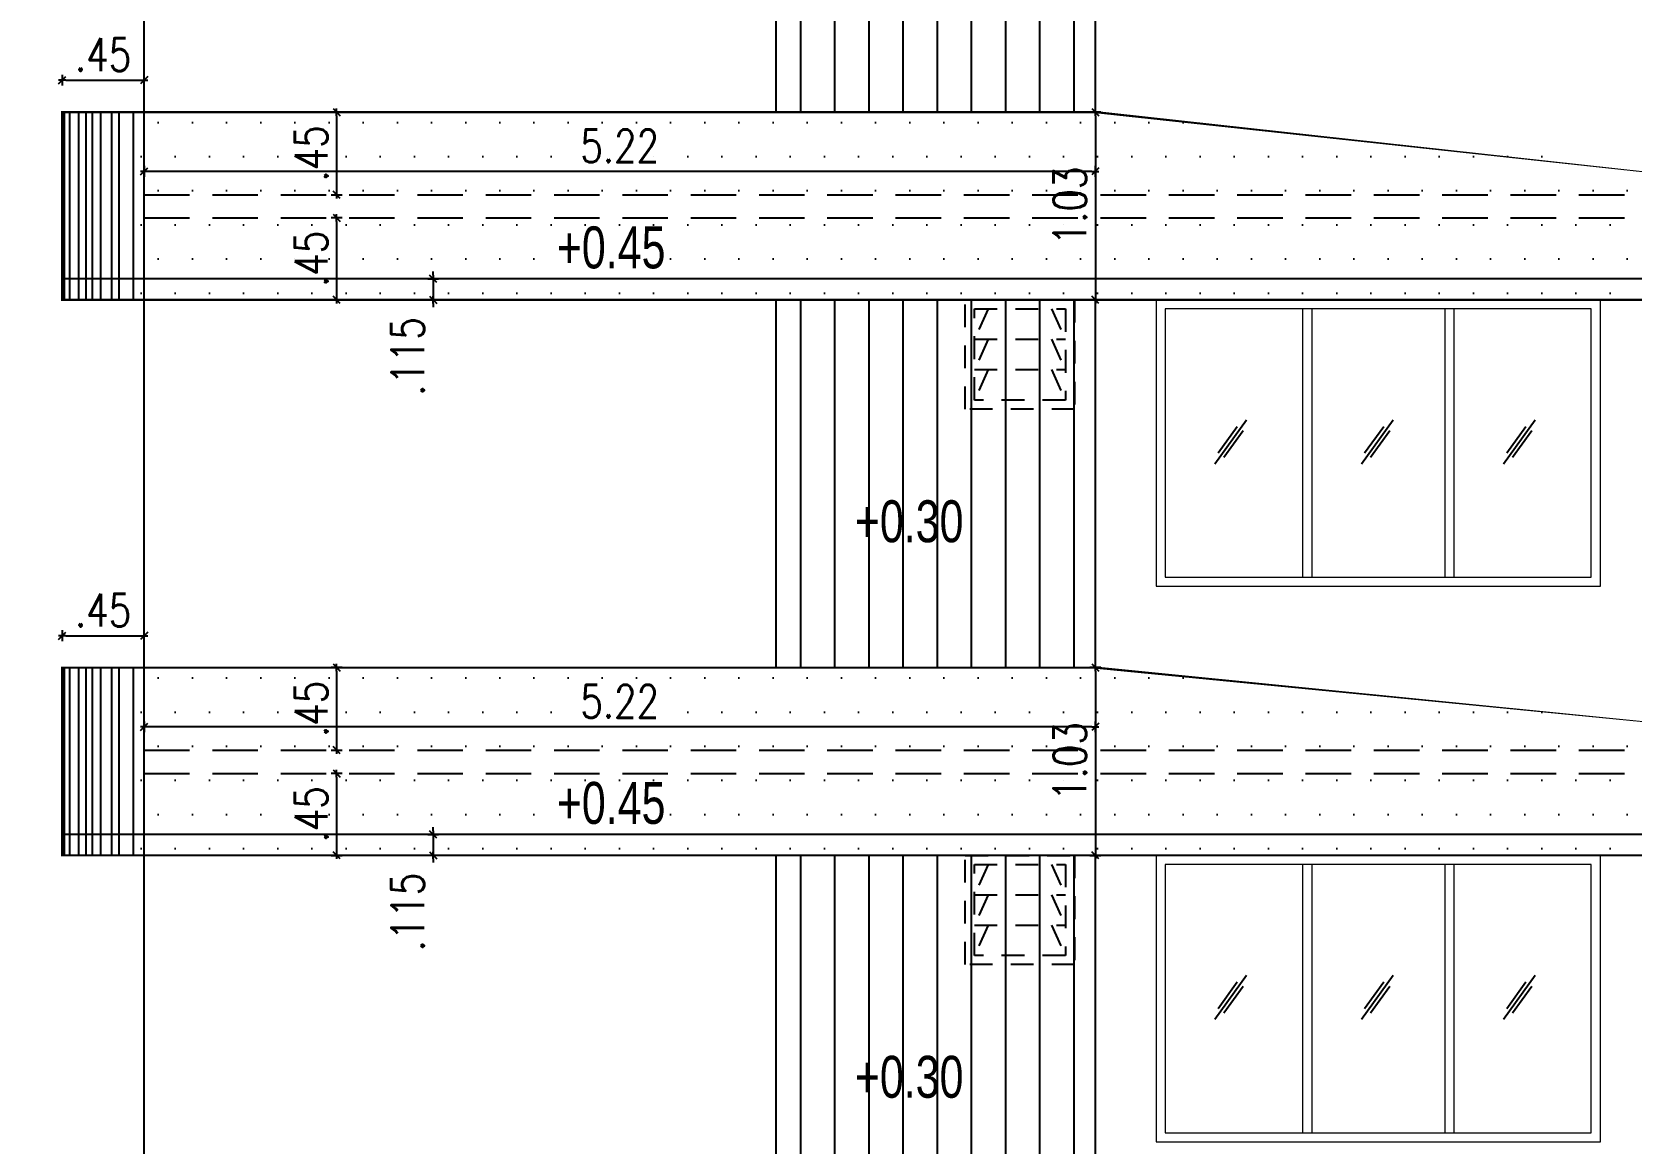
# Model space of a CAD drawing. Header units: inches. Extents: x 14235 to 14499, y 0 to 2549.
# Drawn here: x 14294.66 to 14303.44, y 2434.5 to 2440.6 of the extents above; entities that cross this region are included whole.
import ezdxf
from ezdxf.enums import TextEntityAlignment as Align

# ---------------------------------------------------------------- set-up
doc = ezdxf.new("R2010")
doc.units = ezdxf.units.IN
doc.header["$LTSCALE"] = 0.25
doc.header["$MEASUREMENT"] = 0
doc.header["$PDMODE"] = 35
doc.linetypes.add('1', pattern=[0])
doc.linetypes.add('DASHEDX2', pattern=[1.5, 1, -0.5])
for name, color, linetype in [('dim-details', 7, 'Continuous'), ('ELE.PROJ.', 1, 'Continuous'), ('GLASS WINDOW', 251, '1'), ('hatch', 251, 'Continuous'), ('proj-internal', 1, 'DASHEDX2'), ('wall', 7, 'Continuous'), ('WORK TEX', 6, 'Continuous'), ('WORKING DIM', 7, 'Continuous')]:
    doc.layers.add(name, color=color, linetype=linetype)
doc.layers.add('WINDOW', color=106, linetype='Continuous', lineweight=13)
doc.styles.add('ARL', font='swisscl_0.ttf')
doc.styles.add('romans', font='romans.shx', dxfattribs={"width": 0.8})
doc.dimstyles.new('121', dxfattribs={"dimscale": 0.1, "dimtxt": 1.8, "dimasz": 0.2, "dimexe": 0.03125, "dimexo": 0.25, "dimgap": 0.5, "dimtad": 1, "dimzin": 4, "dimdsep": 46, "dimtxsty": 'romans', "dimblk1": 'MINITICK', "dimblk2": 'MINITICK', "dimsah": 1, "dimcen": 1, "dimse1": 1, "dimse2": 1, "dimclrd": 252, "dimclre": 256, "dimclrt": 7, "dimadec": 3, "dimazin": 0, "dimtfac": 0.8, "dimtix": 1, "dimtmove": 2, "dimatfit": 3, "dimfxl": 0, "dimtolj": 1, "dimtzin": 3, "dimarcsym": 0})
doc.dimstyles.new('minitick-100', dxfattribs={"dimscale": 0.1, "dimtxt": 2, "dimasz": 0.75, "dimexe": 0.03125, "dimexo": 0.25, "dimgap": 0.5, "dimtad": 1, "dimzin": 4, "dimdsep": 46, "dimtxsty": 'romans', "dimblk1": 'MINITICK', "dimblk2": 'MINITICK', "dimsah": 1, "dimcen": 1, "dimse1": 1, "dimse2": 1, "dimclrd": 252, "dimclre": 256, "dimclrt": 256, "dimadec": 3, "dimazin": 0, "dimtfac": 0.8, "dimtix": 1, "dimtmove": 2, "dimatfit": 3, "dimfxl": 0, "dimtolj": 1, "dimtzin": 3, "dimarcsym": 0})

# ---------------------------------------------------------------- blocks, each defined once
blk = doc.blocks.new('MINITICK')
at = {"color": 7}
for p, q in [((0, -1.5), (0, 1.5)), ((1, 1), (-1, -1)), ((-1, 0), (1, 0))]:
    blk.add_line(p, q, dxfattribs=at)
blk = doc.blocks.new('*D722')
at = {"layer": 'Defpoints', "color": 0, "transparency": 16777216}
for p in [(14293.57628447146, 2436.652732442008), (14295.60926846108, 2436.652732442008), (14295.69333431769, 2433.602764962318)]:
    blk.add_point(p, dxfattribs=at)
at = {"layer": 'dim-details', "color": 252, "lineweight": -2, "transparency": 16777216}
blk.add_line((14293.57628447146, 2433.677764962318), (14293.57628447146, 2436.577732442008), dxfattribs=at)
at = {"layer": 'dim-details', "color": 252, "lineweight": -2, "transparency": 16777216, "xscale": 0.07500000000000001, "yscale": 0.07500000000000001, "zscale": 0.07500000000000001}
for p, rotation in [((14293.57628447146, 2436.652732442008), 90), ((14293.57628447146, 2433.602764962318), 270)]:
    blk.add_blockref('MINITICK', p, dxfattribs=dict(at, rotation=rotation))
at = {"layer": 'dim-details', "transparency": 16777216, "insert": (14293.42628447146, 2435.127748702165), "char_height": 0.2, "attachment_point": 5, "rotation": 90, "style": 'romans'}
blk.add_mtext('\\A1;3.05', dxfattribs=at)
blk = doc.blocks.new('*D723')
at = {"layer": 'Defpoints', "color": 0, "transparency": 16777216}
for p in [(14293.57628447146, 2439.702732442007), (14295.63325709597, 2439.702732442007), (14295.60926846108, 2436.652732442008)]:
    blk.add_point(p, dxfattribs=at)
at = {"layer": 'dim-details', "color": 252, "lineweight": -2, "transparency": 16777216}
blk.add_line((14293.57628447146, 2436.727732442008), (14293.57628447146, 2439.627732442008), dxfattribs=at)
at = {"layer": 'dim-details', "color": 252, "lineweight": -2, "transparency": 16777216, "xscale": 0.07500000000000001, "yscale": 0.07500000000000001, "zscale": 0.07500000000000001}
for p, rotation in [((14293.57628447146, 2439.702732442007), 90), ((14293.57628447146, 2436.652732442008), 270)]:
    blk.add_blockref('MINITICK', p, dxfattribs=dict(at, rotation=rotation))
at = {"layer": 'dim-details', "transparency": 16777216, "insert": (14293.42628447146, 2438.17773244201), "char_height": 0.2, "attachment_point": 5, "rotation": 90, "style": 'romans'}
blk.add_mtext('\\A1;3.05', dxfattribs=at)
blk = doc.blocks.new('*D724')
at = {"layer": 'Defpoints', "color": 0, "transparency": 16777216}
for p in [(14293.57628447146, 2442.752732442008), (14295.63494724798, 2442.752732442008), (14295.63325709597, 2439.702732442007)]:
    blk.add_point(p, dxfattribs=at)
at = {"layer": 'dim-details', "color": 252, "lineweight": -2, "transparency": 16777216}
blk.add_line((14293.57628447146, 2439.777732442007), (14293.57628447146, 2442.677732442008), dxfattribs=at)
at = {"layer": 'dim-details', "color": 252, "lineweight": -2, "transparency": 16777216, "xscale": 0.07500000000000001, "yscale": 0.07500000000000001, "zscale": 0.07500000000000001}
for p, rotation in [((14293.57628447146, 2442.752732442008), 90), ((14293.57628447146, 2439.702732442007), 270)]:
    blk.add_blockref('MINITICK', p, dxfattribs=dict(at, rotation=rotation))
at = {"layer": 'dim-details', "transparency": 16777216, "insert": (14293.42628447146, 2441.22773244201), "char_height": 0.2, "attachment_point": 5, "rotation": 90, "style": 'romans'}
blk.add_mtext('\\A1;3.05', dxfattribs=at)
blk = doc.blocks.new('*D730')
at = {"layer": 'Defpoints', "color": 0, "transparency": 16777216}
for p in [(14293.1348090819, 2454.952699921697), (14295.76113246113, 2454.952699921697), (14295.76113246113, 2414.975732442008)]:
    blk.add_point(p, dxfattribs=at)
at = {"layer": 'dim-details', "color": 252, "lineweight": -2, "transparency": 16777216}
blk.add_line((14293.1348090819, 2415.050732442008), (14293.1348090819, 2454.877699921697), dxfattribs=at)
at = {"layer": 'dim-details', "color": 252, "lineweight": -2, "transparency": 16777216, "xscale": 0.07500000000000001, "yscale": 0.07500000000000001, "zscale": 0.07500000000000001}
for p, rotation in [((14293.1348090819, 2454.952699921697), 90), ((14293.1348090819, 2414.975732442008), 270)]:
    blk.add_blockref('MINITICK', p, dxfattribs=dict(at, rotation=rotation))
at = {"layer": 'dim-details', "transparency": 16777216, "insert": (14292.9848090819, 2434.964216181855), "char_height": 0.2, "attachment_point": 5, "rotation": 90, "style": 'romans'}
blk.add_mtext('\\A1;39.98', dxfattribs=at)
blk = doc.blocks.new('*D1036')
at = {"layer": 'Defpoints', "color": 0, "transparency": 16777216}
for p in [(14295.2728846248, 2437.281670096523), (14294.82288462479, 2437.10641196723), (14295.2728846248, 2437.10641196723)]:
    blk.add_point(p, dxfattribs=at)
at = {"layer": 'WORKING DIM', "color": 252, "lineweight": -2, "transparency": 16777216}
blk.add_line((14294.8428846248, 2437.281670096523), (14295.2528846248, 2437.281670096523), dxfattribs=at)
at = {"layer": 'WORKING DIM', "color": 252, "lineweight": -2, "transparency": 16777216, "xscale": 0.02, "yscale": 0.02, "zscale": 0.02, "rotation": 180}
blk.add_blockref('MINITICK', (14294.82288462479, 2437.281670096523), dxfattribs=at)
at = {"layer": 'WORKING DIM', "color": 252, "lineweight": -2, "transparency": 16777216, "xscale": 0.02, "yscale": 0.02, "zscale": 0.02}
blk.add_blockref('MINITICK', (14295.2728846248, 2437.281670096523), dxfattribs=at)
at = {"layer": 'WORKING DIM', "color": 7, "transparency": 16777216, "insert": (14295.0478846248, 2437.421670096523), "char_height": 0.18, "attachment_point": 5, "style": 'romans'}
blk.add_mtext('\\A1;.45', dxfattribs=at)
blk = doc.blocks.new('*D1037')
at = {"layer": 'Defpoints', "color": 0, "transparency": 16777216}
for p in [(14296.0422677109, 2437.10641196723), (14296.0422677109, 2436.652732442008), (14296.32976641038, 2436.652732442008)]:
    blk.add_point(p, dxfattribs=at)
at = {"layer": 'WORKING DIM', "color": 252, "lineweight": -2, "transparency": 16777216}
blk.add_line((14296.32976641038, 2437.08641196723), (14296.32976641038, 2436.672732442008), dxfattribs=at)
at = {"layer": 'WORKING DIM', "color": 252, "lineweight": -2, "transparency": 16777216, "xscale": 0.02, "yscale": 0.02, "zscale": 0.02}
for p, rotation in [((14296.32976641038, 2437.10641196723), 90), ((14296.32976641038, 2436.652732442008), 270)]:
    blk.add_blockref('MINITICK', p, dxfattribs=dict(at, rotation=rotation))
at = {"layer": 'WORKING DIM', "color": 7, "transparency": 16777216, "insert": (14296.18976641038, 2436.879572204621), "char_height": 0.18, "attachment_point": 5, "rotation": 90, "style": 'romans'}
blk.add_mtext('\\A1;.45', dxfattribs=at)
blk = doc.blocks.new('*D1038')
at = {"layer": 'Defpoints', "color": 0, "transparency": 16777216}
for p in [(14296.59869264394, 2436.525699921697), (14296.32976641038, 2436.075699921697), (14296.59869264394, 2436.075699921697)]:
    blk.add_point(p, dxfattribs=at)
at = {"layer": 'WORKING DIM', "color": 252, "lineweight": -2, "transparency": 16777216}
blk.add_line((14296.32976641038, 2436.505699921697), (14296.32976641038, 2436.095699921697), dxfattribs=at)
at = {"layer": 'WORKING DIM', "color": 252, "lineweight": -2, "transparency": 16777216, "xscale": 0.02, "yscale": 0.02, "zscale": 0.02}
for p, rotation in [((14296.32976641038, 2436.525699921697), 90), ((14296.32976641038, 2436.075699921697), 270)]:
    blk.add_blockref('MINITICK', p, dxfattribs=dict(at, rotation=rotation))
at = {"layer": 'WORKING DIM', "color": 7, "transparency": 16777216, "insert": (14296.18976641038, 2436.3006999217), "char_height": 0.18, "attachment_point": 5, "rotation": 90, "style": 'romans'}
blk.add_mtext('\\A1;.45', dxfattribs=at)
blk = doc.blocks.new('*D1039')
at = {"layer": 'Defpoints', "color": 0, "transparency": 16777216}
for p in [(14295.27288462479, 2437.185690307539), (14300.49392120881, 2437.10641196723), (14295.27288462479, 2436.781170411631)]:
    blk.add_point(p, dxfattribs=at)
at = {"layer": 'WORKING DIM', "color": 252, "lineweight": -2, "transparency": 16777216}
blk.add_line((14300.47392120881, 2436.781170411631), (14295.29288462479, 2436.781170411631), dxfattribs=at)
at = {"layer": 'WORKING DIM', "color": 252, "lineweight": -2, "transparency": 16777216, "xscale": 0.02, "yscale": 0.02, "zscale": 0.02, "rotation": 180}
blk.add_blockref('MINITICK', (14295.27288462479, 2436.781170411631), dxfattribs=at)
at = {"layer": 'WORKING DIM', "color": 252, "lineweight": -2, "transparency": 16777216, "xscale": 0.02, "yscale": 0.02, "zscale": 0.02}
blk.add_blockref('MINITICK', (14300.49392120881, 2436.781170411631), dxfattribs=at)
at = {"layer": 'WORKING DIM', "color": 7, "transparency": 16777216, "insert": (14297.8834029168, 2436.921170411631), "char_height": 0.18, "attachment_point": 5, "style": 'romans'}
blk.add_mtext('\\A1;5.22', dxfattribs=at)
blk = doc.blocks.new('*D1041')
at = {"layer": 'Defpoints', "color": 0, "transparency": 16777216}
for p in [(14300.49392120881, 2437.10641196723), (14300.49392120881, 2436.075699921697), (14300.49392120881, 2436.075699921697)]:
    blk.add_point(p, dxfattribs=at)
at = {"layer": 'WORKING DIM', "color": 252, "lineweight": -2, "transparency": 16777216}
blk.add_line((14300.49392120881, 2437.08641196723), (14300.49392120881, 2436.095699921697), dxfattribs=at)
at = {"layer": 'WORKING DIM', "color": 252, "lineweight": -2, "transparency": 16777216, "xscale": 0.02, "yscale": 0.02, "zscale": 0.02}
for p, rotation in [((14300.49392120881, 2437.10641196723), 90), ((14300.49392120881, 2436.075699921697), 270)]:
    blk.add_blockref('MINITICK', p, dxfattribs=dict(at, rotation=rotation))
at = {"layer": 'WORKING DIM', "color": 7, "transparency": 16777216, "insert": (14300.35392120881, 2436.591055944466), "char_height": 0.18, "attachment_point": 5, "rotation": 90, "style": 'romans'}
blk.add_mtext('\\A1;1.03', dxfattribs=at)
blk = doc.blocks.new('*D1050')
at = {"layer": 'Defpoints', "color": 0, "transparency": 16777216}
for p in [(14295.2728846248, 2440.331670096522), (14294.82288462479, 2440.15641196723), (14295.2728846248, 2440.15641196723)]:
    blk.add_point(p, dxfattribs=at)
at = {"layer": 'WORKING DIM', "color": 252, "lineweight": -2, "transparency": 16777216}
blk.add_line((14294.8428846248, 2440.331670096522), (14295.2528846248, 2440.331670096522), dxfattribs=at)
at = {"layer": 'WORKING DIM', "color": 252, "lineweight": -2, "transparency": 16777216, "xscale": 0.02, "yscale": 0.02, "zscale": 0.02, "rotation": 180}
blk.add_blockref('MINITICK', (14294.82288462479, 2440.331670096522), dxfattribs=at)
at = {"layer": 'WORKING DIM', "color": 252, "lineweight": -2, "transparency": 16777216, "xscale": 0.02, "yscale": 0.02, "zscale": 0.02}
blk.add_blockref('MINITICK', (14295.2728846248, 2440.331670096522), dxfattribs=at)
at = {"layer": 'WORKING DIM', "color": 7, "transparency": 16777216, "insert": (14295.0478846248, 2440.471670096522), "char_height": 0.18, "attachment_point": 5, "style": 'romans'}
blk.add_mtext('\\A1;.45', dxfattribs=at)
blk = doc.blocks.new('*D1051')
at = {"layer": 'Defpoints', "color": 0, "transparency": 16777216}
for p in [(14296.0422677109, 2440.15641196723), (14296.0422677109, 2439.702732442007), (14296.32976641038, 2439.702732442007)]:
    blk.add_point(p, dxfattribs=at)
at = {"layer": 'WORKING DIM', "color": 252, "lineweight": -2, "transparency": 16777216}
blk.add_line((14296.32976641038, 2440.13641196723), (14296.32976641038, 2439.722732442007), dxfattribs=at)
at = {"layer": 'WORKING DIM', "color": 252, "lineweight": -2, "transparency": 16777216, "xscale": 0.02, "yscale": 0.02, "zscale": 0.02}
for p, rotation in [((14296.32976641038, 2440.15641196723), 90), ((14296.32976641038, 2439.702732442007), 270)]:
    blk.add_blockref('MINITICK', p, dxfattribs=dict(at, rotation=rotation))
at = {"layer": 'WORKING DIM', "color": 7, "transparency": 16777216, "insert": (14296.18976641038, 2439.929572204621), "char_height": 0.18, "attachment_point": 5, "rotation": 90, "style": 'romans'}
blk.add_mtext('\\A1;.45', dxfattribs=at)
blk = doc.blocks.new('*D1052')
at = {"layer": 'Defpoints', "color": 0, "transparency": 16777216}
for p in [(14296.59869264394, 2439.575699921697), (14296.32976641038, 2439.125699921697), (14296.59869264394, 2439.125699921697)]:
    blk.add_point(p, dxfattribs=at)
at = {"layer": 'WORKING DIM', "color": 252, "lineweight": -2, "transparency": 16777216}
blk.add_line((14296.32976641038, 2439.555699921697), (14296.32976641038, 2439.145699921697), dxfattribs=at)
at = {"layer": 'WORKING DIM', "color": 252, "lineweight": -2, "transparency": 16777216, "xscale": 0.02, "yscale": 0.02, "zscale": 0.02}
for p, rotation in [((14296.32976641038, 2439.575699921697), 90), ((14296.32976641038, 2439.125699921697), 270)]:
    blk.add_blockref('MINITICK', p, dxfattribs=dict(at, rotation=rotation))
at = {"layer": 'WORKING DIM', "color": 7, "transparency": 16777216, "insert": (14296.18976641038, 2439.350699921699), "char_height": 0.18, "attachment_point": 5, "rotation": 90, "style": 'romans'}
blk.add_mtext('\\A1;.45', dxfattribs=at)
blk = doc.blocks.new('*D1053')
at = {"layer": 'Defpoints', "color": 0, "transparency": 16777216}
for p in [(14295.27288462479, 2440.235690307539), (14300.49392120881, 2440.15641196723), (14295.27288462479, 2439.831170411631)]:
    blk.add_point(p, dxfattribs=at)
at = {"layer": 'WORKING DIM', "color": 252, "lineweight": -2, "transparency": 16777216}
blk.add_line((14300.47392120881, 2439.831170411631), (14295.29288462479, 2439.831170411631), dxfattribs=at)
at = {"layer": 'WORKING DIM', "color": 252, "lineweight": -2, "transparency": 16777216, "xscale": 0.02, "yscale": 0.02, "zscale": 0.02, "rotation": 180}
blk.add_blockref('MINITICK', (14295.27288462479, 2439.831170411631), dxfattribs=at)
at = {"layer": 'WORKING DIM', "color": 252, "lineweight": -2, "transparency": 16777216, "xscale": 0.02, "yscale": 0.02, "zscale": 0.02}
blk.add_blockref('MINITICK', (14300.49392120881, 2439.831170411631), dxfattribs=at)
at = {"layer": 'WORKING DIM', "color": 7, "transparency": 16777216, "insert": (14297.8834029168, 2439.971170411631), "char_height": 0.18, "attachment_point": 5, "style": 'romans'}
blk.add_mtext('\\A1;5.22', dxfattribs=at)
blk = doc.blocks.new('*D1055')
at = {"layer": 'Defpoints', "color": 0, "transparency": 16777216}
for p in [(14300.49392120881, 2440.15641196723), (14300.49392120881, 2439.125699921697), (14300.49392120881, 2439.125699921697)]:
    blk.add_point(p, dxfattribs=at)
at = {"layer": 'WORKING DIM', "color": 252, "lineweight": -2, "transparency": 16777216}
blk.add_line((14300.49392120881, 2440.13641196723), (14300.49392120881, 2439.145699921697), dxfattribs=at)
at = {"layer": 'WORKING DIM', "color": 252, "lineweight": -2, "transparency": 16777216, "xscale": 0.02, "yscale": 0.02, "zscale": 0.02}
for p, rotation in [((14300.49392120881, 2440.15641196723), 90), ((14300.49392120881, 2439.125699921697), 270)]:
    blk.add_blockref('MINITICK', p, dxfattribs=dict(at, rotation=rotation))
at = {"layer": 'WORKING DIM', "color": 7, "transparency": 16777216, "insert": (14300.35392120881, 2439.641055944466), "char_height": 0.18, "attachment_point": 5, "rotation": 90, "style": 'romans'}
blk.add_mtext('\\A1;1.03', dxfattribs=at)
blk = doc.blocks.new('*D1490')
at = {"layer": 'Defpoints', "color": 0, "transparency": 16777216}
for p in [(14296.55396790601, 2436.190699921697), (14296.55396790601, 2436.075699921697), (14296.85958008908, 2436.075699921697)]:
    blk.add_point(p, dxfattribs=at)
at = {"layer": 'WORKING DIM', "color": 252, "lineweight": -2, "transparency": 16777216}
for p, q in [((14296.85958008908, 2436.210699921697), (14296.85958008908, 2436.230699921697)), ((14296.85958008908, 2436.190699921697), (14296.85958008908, 2436.075699921697)), ((14296.85958008908, 2436.055699921697), (14296.85958008908, 2436.035699921697))]:
    blk.add_line(p, q, dxfattribs=at)
at = {"layer": 'WORKING DIM', "color": 252, "lineweight": -2, "transparency": 16777216, "xscale": 0.02, "yscale": 0.02, "zscale": 0.02}
for p, rotation in [((14296.85958008908, 2436.190699921697), 270), ((14296.85958008908, 2436.075699921697), 90)]:
    blk.add_blockref('MINITICK', p, dxfattribs=dict(at, rotation=rotation))
at = {"layer": 'WORKING DIM', "color": 7, "transparency": 16777216, "insert": (14296.71958008908, 2435.764376427499), "char_height": 0.18, "attachment_point": 5, "rotation": 90, "style": 'romans'}
blk.add_mtext('\\A1;.115', dxfattribs=at)
blk = doc.blocks.new('*D1492')
at = {"layer": 'Defpoints', "color": 0, "transparency": 16777216}
for p in [(14296.55396790601, 2439.240699921696), (14296.55396790601, 2439.125699921697), (14296.85958008908, 2439.125699921697)]:
    blk.add_point(p, dxfattribs=at)
at = {"layer": 'WORKING DIM', "color": 252, "lineweight": -2, "transparency": 16777216}
for p, q in [((14296.85958008908, 2439.260699921696), (14296.85958008908, 2439.280699921696)), ((14296.85958008908, 2439.240699921696), (14296.85958008908, 2439.125699921697)), ((14296.85958008908, 2439.105699921697), (14296.85958008908, 2439.085699921697))]:
    blk.add_line(p, q, dxfattribs=at)
at = {"layer": 'WORKING DIM', "color": 252, "lineweight": -2, "transparency": 16777216, "xscale": 0.02, "yscale": 0.02, "zscale": 0.02}
for p, rotation in [((14296.85958008908, 2439.240699921696), 270), ((14296.85958008908, 2439.125699921697), 90)]:
    blk.add_blockref('MINITICK', p, dxfattribs=dict(at, rotation=rotation))
at = {"layer": 'WORKING DIM', "color": 7, "transparency": 16777216, "insert": (14296.71958008908, 2438.814376427499), "char_height": 0.18, "attachment_point": 5, "rotation": 90, "style": 'romans'}
blk.add_mtext('\\A1;.115', dxfattribs=at)

msp = doc.modelspace()

# ---------------------------------------------------------------- hatches: boundary and pattern name
at = {"layer": 'hatch'}
h = msp.add_hatch(dxfattribs=at)
h.set_pattern_fill('ANSI31', color=36, scale=1.5, angle=45)
h.set_pattern_definition([(90, (-144.810584325649, -21.76233376122218), (-0.1875, 2.775557561562891e-17), [])])
h.paths.add_polyline_path([(14300.49392120881, 2442.175699921696), (14298.74087242877, 2442.175699921696), (14298.74087242878, 2440.15641196723), (14300.49392120881, 2440.15641196723)])
at = {"layer": 'hatch', "true_color": 0xc7b399}
h = msp.add_hatch(dxfattribs=at)
h.set_pattern_fill('DOTS', color=253, scale=3)
h.set_pattern_definition([(0, (-42.02475947637686, 21.34999999999991), (0.09375, 0.1875), [0, -0.1875])])
h.paths.add_polyline_path([(14304.92196998816, 2439.744584378219), (14300.49392120881, 2440.15641196723), (14295.21219875781, 2440.15641196723), (14295.21219875781, 2439.125699921697), (14304.92196998816, 2439.125699921697)])
at = {"layer": 'hatch'}
h = msp.add_hatch(dxfattribs=at)
h.set_pattern_fill('ANSI31', color=36, scale=1.5, angle=45)
h.set_pattern_definition([(90, (-144.810584325649, -24.81233376122191), (-0.1875, 2.775557561562891e-17), [])])
h.paths.add_polyline_path([(14300.49392120881, 2439.125699921697), (14298.74087242877, 2439.125699921697), (14298.74087242878, 2437.10641196723), (14300.49392120881, 2437.10641196723)])
at = {"layer": 'hatch', "true_color": 0xc7b399}
h = msp.add_hatch(dxfattribs=at)
h.set_pattern_fill('DOTS', color=253, scale=3)
h.set_pattern_definition([(0, (-42.02475947637686, 18.30000000000018), (0.09375, 0.1875), [0, -0.1875])])
h.paths.add_polyline_path([(14304.92196998816, 2436.694584378219), (14300.49392120881, 2437.10641196723), (14295.21219875781, 2437.10641196723), (14295.21219875781, 2436.075699921697), (14304.92196998816, 2436.075699921697)])
at = {"layer": 'hatch'}
h = msp.add_hatch(dxfattribs=at)
h.set_pattern_fill('ANSI31', color=36, scale=1.5, angle=45)
h.set_pattern_definition([(90, (-144.810584325649, -27.86233376122254), (-0.1875, 2.775557561562891e-17), [])])
h.paths.add_polyline_path([(14300.49392120881, 2436.075699921696), (14298.74087242877, 2436.075699921696), (14298.74087242878, 2434.056411967229), (14300.49392120881, 2434.056411967229)])

# ---------------------------------------------------------------- linework, layer by layer
at = {"layer": 'ELE.PROJ.', "color": 8}
for p, q in [((14294.8349468705, 2440.15641196723), (14294.8349468705, 2439.125699921697)), ((14294.86378309024, 2440.15641196723), (14294.86378309024, 2439.125699921697)), ((14294.91243744337, 2440.15641196723), (14294.91243744337, 2439.125699921697)), ((14294.95354494585, 2440.15641196723), (14294.95354494585, 2439.125699921697)), ((14294.98707615577, 2440.15641196723), (14294.98707615577, 2439.125699921697)), ((14295.03323293917, 2440.15641196723), (14295.03323293917, 2439.125699921697)), ((14295.09416563697, 2440.15641196723), (14295.09416563697, 2439.125699921697)), ((14295.13411498271, 2440.15641196723), (14295.13411498271, 2439.125699921697)), ((14295.21219875781, 2440.15641196723), (14295.21219875781, 2439.125699921697)), ((14294.8349468705, 2437.10641196723), (14294.8349468705, 2436.075699921697)), ((14294.86378309024, 2437.10641196723), (14294.86378309024, 2436.075699921697)), ((14294.91243744337, 2437.10641196723), (14294.91243744337, 2436.075699921697)), ((14294.95354494585, 2437.10641196723), (14294.95354494585, 2436.075699921697)), ((14294.98707615577, 2437.10641196723), (14294.98707615577, 2436.075699921697)), ((14295.03323293917, 2437.10641196723), (14295.03323293917, 2436.075699921697)), ((14295.09416563697, 2437.10641196723), (14295.09416563697, 2436.075699921697)), ((14295.13411498271, 2437.10641196723), (14295.13411498271, 2436.075699921697)), ((14295.21219875781, 2437.10641196723), (14295.21219875781, 2436.075699921697))]:
    msp.add_line(p, q, dxfattribs=at)
at = {"layer": 'ELE.PROJ.'}
for p, q in [((14305.37196998817, 2439.240699921696), (14294.8228846248, 2439.240699921696)), ((14305.37196998817, 2436.190699921697), (14294.82288462479, 2436.190699921697))]:
    msp.add_line(p, q, dxfattribs=at)
at = {"layer": 'ELE.PROJ.', "color": 36, "const_width": 0.012}
for points in [[(14298.74087242878, 2440.15641196723), (14300.49392120881, 2440.15641196723), (14300.49392120881, 2442.175699921696), (14298.74087242877, 2442.175699921696)], [(14298.74087242878, 2437.10641196723), (14300.49392120881, 2437.10641196723), (14300.49392120881, 2439.125699921697), (14298.74087242877, 2439.125699921697)], [(14298.74087242878, 2434.056411967229), (14300.49392120881, 2434.056411967229), (14300.49392120881, 2436.075699921696), (14298.74087242877, 2436.075699921696)]]:
    msp.add_lwpolyline(points, close=True, dxfattribs=at)
at = {"layer": 'ELE.PROJ.', "const_width": 0.012}
for points in [[(14305.37196998817, 2439.125699921697), (14294.82288462479, 2439.125699921697), (14294.82288462479, 2440.15641196723), (14300.49392120881, 2440.15641196723), (14305.37196998816, 2439.702732442007)], [(14305.37196998817, 2436.075699921697), (14294.82288462479, 2436.075699921697), (14294.82288462479, 2437.10641196723), (14300.49392120881, 2437.10641196723), (14305.37196998816, 2436.652732442008)]]:
    msp.add_lwpolyline(points, close=True, dxfattribs=at)
at = {"layer": 'GLASS WINDOW', "color": 4, "ltscale": 200}
for p, q in [((14301.32298528236, 2438.465091342657), (14301.14933945201, 2438.223619652685)), ((14302.12766007889, 2438.465091342657), (14301.95401424855, 2438.223619652685)), ((14302.90733487543, 2438.465091342657), (14302.73368904508, 2438.223619652685)), ((14301.27241401331, 2438.42902346926), (14301.16743571935, 2438.283040775632)), ((14301.30488901501, 2438.405670219709), (14301.19991072105, 2438.259687526081)), ((14302.07708880985, 2438.42902346926), (14301.97211051589, 2438.283040775632)), ((14302.10956381155, 2438.405670219709), (14302.00458551759, 2438.259687526081)), ((14302.85676360638, 2438.42902346926), (14302.75178531243, 2438.283040775632)), ((14302.88923860808, 2438.405670219709), (14302.78426031413, 2438.259687526081)), ((14301.32298528236, 2435.415091342656), (14301.14933945201, 2435.173619652684)), ((14301.27241401331, 2435.37902346926), (14301.16743571935, 2435.233040775632)), ((14302.12766007889, 2435.415091342656), (14301.95401424855, 2435.173619652684)), ((14302.07708880985, 2435.37902346926), (14301.97211051589, 2435.233040775632)), ((14302.90733487543, 2435.415091342656), (14302.73368904508, 2435.173619652684)), ((14302.85676360638, 2435.37902346926), (14302.75178531243, 2435.233040775632)), ((14301.30488901501, 2435.355670219708), (14301.19991072105, 2435.20968752608)), ((14302.10956381155, 2435.355670219708), (14302.00458551759, 2435.20968752608)), ((14302.88923860808, 2435.355670219708), (14302.78426031413, 2435.20968752608))]:
    msp.add_line(p, q, dxfattribs=at)
at = {"layer": 'proj-internal', "color": 251}
for p, q in [((14295.2728846248, 2439.702732442007), (14305.37196998813, 2439.702732442007)), ((14295.2728846248, 2439.575699921697), (14305.37196998813, 2439.575699921697)), ((14295.2728846248, 2436.652732442008), (14305.37196998813, 2436.652732442008)), ((14295.2728846248, 2436.525699921697), (14305.37196998813, 2436.525699921698))]:
    msp.add_line(p, q, dxfattribs=at)
at = {"layer": 'proj-internal', "color": 251, "ltscale": 0.5}
for p, q in [((14299.82983584304, 2439.075699921697), (14300.32959194055, 2439.075699921697)), ((14299.82983584304, 2438.575699921697), (14299.82983584304, 2439.075699921697)), ((14299.90592072562, 2439.075699921697), (14299.82983584304, 2438.909033255031)), ((14300.25350705797, 2439.075699921697), (14300.32959194055, 2438.909033255031)), ((14300.32959194055, 2439.075699921697), (14300.32959194055, 2438.575699921697)), ((14299.82983584304, 2438.909033255031), (14300.32959194055, 2438.909033255031)), ((14299.90592072562, 2438.909033255031), (14299.82983584304, 2438.742366588365)), ((14300.25350705797, 2438.909033255031), (14300.32959194055, 2438.742366588365)), ((14299.82983584304, 2438.742366588365), (14300.32959194055, 2438.742366588365)), ((14299.90592072562, 2438.742366588365), (14299.82983584304, 2438.575699921699)), ((14300.25350705797, 2438.742366588365), (14300.32959194055, 2438.575699921699)), ((14300.32959194055, 2438.575699921697), (14299.82983584304, 2438.575699921697)), ((14299.82983584304, 2436.025699921698), (14300.32959194055, 2436.025699921698)), ((14299.82983584304, 2435.525699921698), (14299.82983584304, 2436.025699921698)), ((14299.90592072562, 2436.025699921698), (14299.82983584304, 2435.859033255032)), ((14300.25350705797, 2436.025699921698), (14300.32959194055, 2435.859033255032)), ((14300.32959194055, 2436.025699921698), (14300.32959194055, 2435.525699921698)), ((14299.82983584304, 2435.859033255032), (14300.32959194055, 2435.859033255032)), ((14299.90592072562, 2435.859033255032), (14299.82983584304, 2435.692366588366)), ((14300.25350705797, 2435.859033255032), (14300.32959194055, 2435.692366588366)), ((14299.82983584304, 2435.692366588366), (14300.32959194055, 2435.692366588366)), ((14299.90592072562, 2435.692366588366), (14299.82983584304, 2435.525699921699)), ((14300.25350705797, 2435.692366588366), (14300.32959194055, 2435.525699921699)), ((14300.32959194055, 2435.525699921698), (14299.82983584304, 2435.525699921698))]:
    msp.add_line(p, q, dxfattribs=at)
for points in [[(14299.77983584304, 2439.125699921697), (14300.37959194055, 2439.125699921697), (14300.37959194055, 2438.525699921697), (14299.77983584304, 2438.525699921697)], [(14299.77983584304, 2436.075699921698), (14300.37959194055, 2436.075699921698), (14300.37959194055, 2435.475699921698), (14299.77983584304, 2435.475699921698)]]:
    msp.add_lwpolyline(points, close=True, dxfattribs=at)
at = {"layer": 'wall'}
msp.add_line((14295.2728846248, 2414.975732442008), (14295.2728846248, 2456.102667401386), dxfattribs=at)
at = {"layer": 'WINDOW'}
for p, q in [((14301.63158381014, 2439.075699921696), (14301.63158381014, 2437.602732442007)), ((14301.68158381014, 2439.075699921696), (14301.68158381014, 2437.602732442007)), ((14302.41125860667, 2439.075699921696), (14302.41125860667, 2437.602732442007)), ((14302.46125860667, 2439.075699921696), (14302.46125860667, 2437.602732442007)), ((14301.63158381014, 2436.025699921696), (14301.63158381014, 2434.552732442007)), ((14301.68158381014, 2436.025699921696), (14301.68158381014, 2434.552732442007)), ((14302.41125860667, 2436.025699921696), (14302.41125860667, 2434.552732442007)), ((14302.46125860667, 2436.025699921696), (14302.46125860667, 2434.552732442007))]:
    msp.add_line(p, q, dxfattribs=at)
for points in [[(14300.8269090136, 2437.552732442007), (14303.26593340321, 2437.552732442007), (14303.26593340321, 2439.125699921697), (14300.8269090136, 2439.125699921697)], [(14300.8769090136, 2437.602732442007), (14303.21593340321, 2437.602732442007), (14303.21593340321, 2439.075699921696), (14300.8769090136, 2439.075699921696)], [(14300.8269090136, 2434.502732442007), (14303.26593340321, 2434.502732442007), (14303.26593340321, 2436.075699921696), (14300.8269090136, 2436.075699921696)], [(14300.8769090136, 2434.552732442007), (14303.21593340321, 2434.552732442007), (14303.21593340321, 2436.025699921696), (14300.8769090136, 2436.025699921696)]]:
    msp.add_lwpolyline(points, close=True, dxfattribs=at)

# ---------------------------------------------------------------- texts
at = {"layer": 'WORK TEX', "color": 7, "style": 'ARL'}
for s, p in [('+0.45 ', (14297.86897632925, 2439.413597338435)), ('+0.30', (14299.47191266169, 2437.909884194449)), ('+0.45 ', (14297.86897632925, 2436.363597338435)), ('+0.30', (14299.47191266169, 2434.859884194449))]:
    msp.add_text(s, height=0.23, dxfattribs=at).set_placement(p, align=Align.MIDDLE_CENTER)

# ---------------------------------------------------------------- dimensions: what is measured, and where the dimension line sits
at = {"layer": 'dim-details'}
for base, p1, p2, picture, middle in [((14293.1348090819, 2454.952699921697), (14295.76113246113, 2414.975732442008), (14295.76113246113, 2454.952699921697), '*D730', (14292.9848090819, 2434.964216181855)), ((14293.57628447146, 2442.752732442008), (14295.63325709597, 2439.702732442007), (14295.63494724798, 2442.752732442008), '*D724', (14293.42628447146, 2441.22773244201)), ((14293.57628447146, 2439.702732442007), (14295.60926846108, 2436.652732442008), (14295.63325709597, 2439.702732442007), '*D723', (14293.42628447146, 2438.17773244201)), ((14293.57628447146, 2436.652732442008), (14295.69333431769, 2433.602764962318), (14295.60926846108, 2436.652732442008), '*D722', (14293.42628447146, 2435.127748702165))]:
    dim = msp.add_linear_dim(base=base, p1=p1, p2=p2, angle=90, dimstyle='minitick-100', dxfattribs=at)
    dim.commit()
    dim.dimension.update_dxf_attribs({"geometry": picture, "text_midpoint": middle})
at = {"layer": 'WORKING DIM'}
for base, p1, p2, picture, middle in [((14295.2728846248, 2440.331670096522), (14294.82288462479, 2440.15641196723), (14295.2728846248, 2440.15641196723), '*D1050', (14295.0478846248, 2440.471670096522)), ((14295.27288462479, 2439.831170411631), (14300.49392120881, 2440.15641196723), (14295.27288462479, 2440.235690307539), '*D1053', (14297.8834029168, 2439.971170411631)), ((14295.2728846248, 2437.281670096523), (14294.82288462479, 2437.10641196723), (14295.2728846248, 2437.10641196723), '*D1036', (14295.0478846248, 2437.421670096523)), ((14295.27288462479, 2436.781170411631), (14300.49392120881, 2437.10641196723), (14295.27288462479, 2437.185690307539), '*D1039', (14297.8834029168, 2436.921170411631))]:
    dim = msp.add_linear_dim(base=base, p1=p1, p2=p2, dimstyle='121', override={"dimfxl": 0.18, "dimfxlon": 1}, dxfattribs=at)
    dim.commit()
    dim.dimension.update_dxf_attribs({"geometry": picture, "text_midpoint": middle})
for base, p1, p2, picture, middle in [((14296.32976641038, 2439.702732442007), (14296.0422677109, 2440.15641196723), (14296.0422677109, 2439.702732442007), '*D1051', (14296.18976641038, 2439.929572204621)), ((14300.49392120881, 2439.125699921697), (14300.49392120881, 2440.15641196723), (14300.49392120881, 2439.125699921697), '*D1055', (14300.35392120881, 2439.641055944466)), ((14296.32976641038, 2439.125699921697), (14296.59869264394, 2439.575699921697), (14296.59869264394, 2439.125699921697), '*D1052', (14296.18976641038, 2439.350699921699)), ((14296.32976641038, 2436.652732442008), (14296.0422677109, 2437.10641196723), (14296.0422677109, 2436.652732442008), '*D1037', (14296.18976641038, 2436.879572204621)), ((14300.49392120881, 2436.075699921697), (14300.49392120881, 2437.10641196723), (14300.49392120881, 2436.075699921697), '*D1041', (14300.35392120881, 2436.591055944466)), ((14296.32976641038, 2436.075699921697), (14296.59869264394, 2436.525699921697), (14296.59869264394, 2436.075699921697), '*D1038', (14296.18976641038, 2436.3006999217))]:
    dim = msp.add_linear_dim(base=base, p1=p1, p2=p2, angle=90, dimstyle='121', override={"dimfxl": 0.18, "dimfxlon": 1}, dxfattribs=at)
    dim.commit()
    dim.dimension.update_dxf_attribs({"geometry": picture, "text_midpoint": middle})
for base, p1, p2, picture, middle in [((14296.85958008908, 2439.125699921697), (14296.55396790601, 2439.240699921696), (14296.55396790601, 2439.125699921697), '*D1492', (14296.71958008908, 2438.814376427499)), ((14296.85958008908, 2436.075699921697), (14296.55396790601, 2436.190699921697), (14296.55396790601, 2436.075699921697), '*D1490', (14296.71958008908, 2435.764376427499))]:
    dim = msp.add_linear_dim(base=base, p1=p1, p2=p2, angle=90, text='.115', dimstyle='121', override={"dimfxl": 0.18, "dimfxlon": 1}, dxfattribs=at)
    dim.commit()
    dim.dimension.update_dxf_attribs({"geometry": picture, "text_midpoint": middle, "dimtype": 160})

doc.saveas('drawing.dxf')
